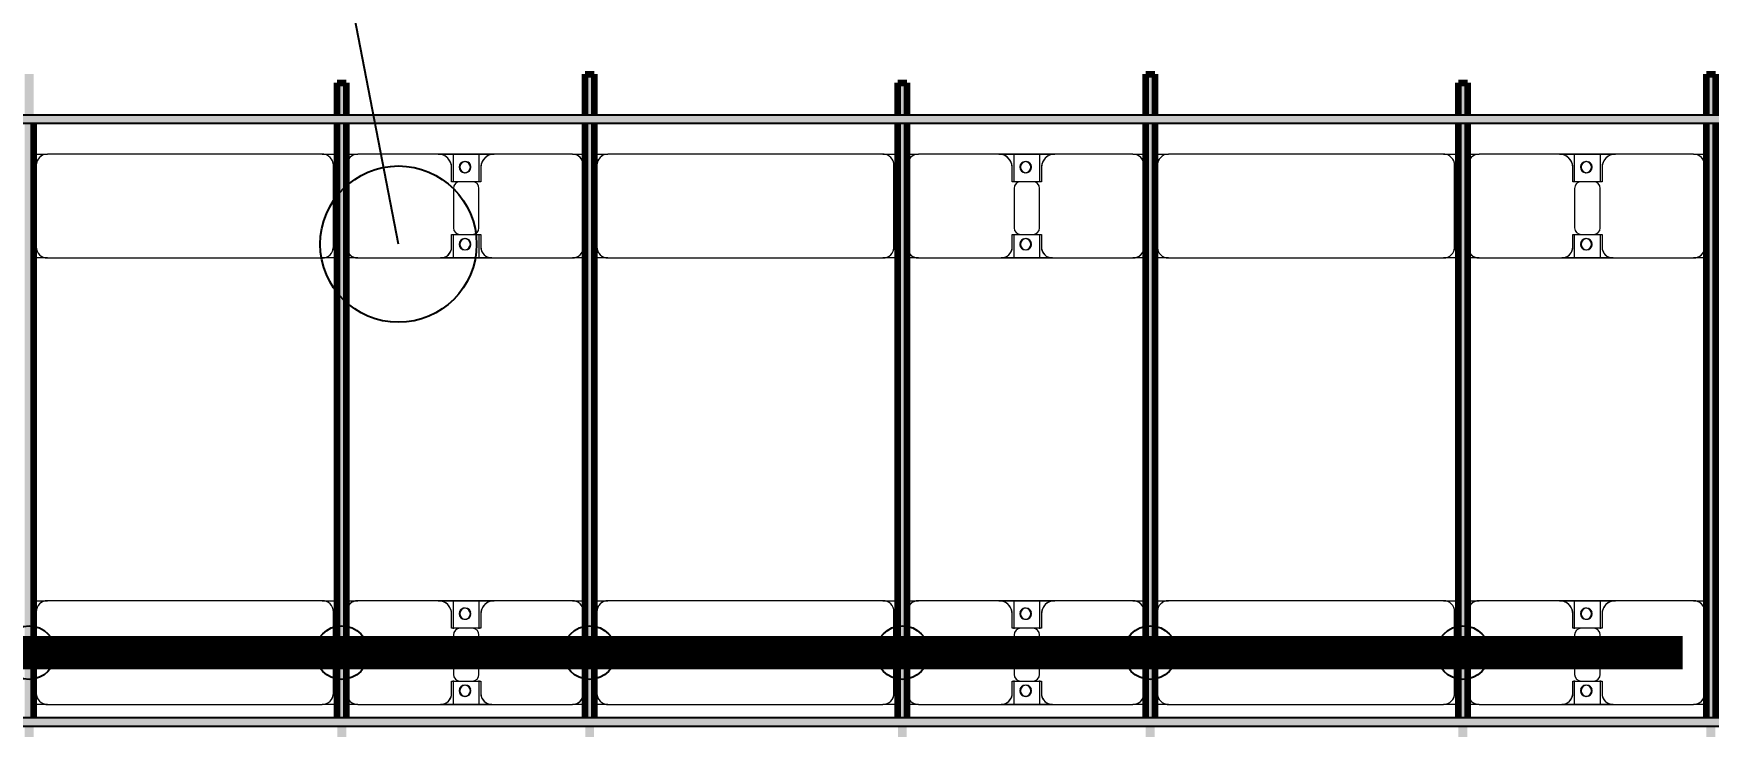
# Model space of a CAD drawing. Header units: millimetres. Extents: x -268744 to 115753, y -96240 to -10461.
# Drawn here: x -217064 to -209565, y -22647 to -19543 of the extents above; entities that cross this region are included whole.
import ezdxf

# ---------------------------------------------------------------- set-up
doc = ezdxf.new("R2010")
doc.units = ezdxf.units.MM
for name, color, linetype, lineweight in [('A-ANNO-DIMS', 211, 'Continuous', 9), ('A-ANNO-DIMS-900', 211, 'Continuous', 9), ('A-GENM', 13, 'Continuous', 9), ('S-BEAM', 12, 'Continuous', 9)]:
    doc.layers.add(name, color=color, linetype=linetype, lineweight=lineweight)
for name, color, linetype in [('GC-BICH NEO', 6, 'Continuous'), ('GC-DAY NEO', 5, 'Continuous'), ('GC-HOP 40x60 GIA CUONG', 1, 'Continuous')]:
    doc.layers.add(name, color=color, linetype=linetype)
doc.styles.add('Trebuchet MS', font='trebuc.ttf', dxfattribs={"width": 0.8, "height": 2700})
doc.dimstyles.new('Arc_Length_-_3mm_Trebuchet_MS_3', dxfattribs={"dimscale": 304.8, "dimtxt": 2783.567448, "dimasz": 2.952756, "dimexe": 4.429134, "dimexo": 4.429134, "dimgap": 0.885827, "dimtad": 1, "dimdec": 0, "dimrnd": 10, "dimzin": 0, "dimdsep": 46, "dimtxsty": 'Trebuchet MS', "dimblk1": 'OBLIQUE', "dimblk2": 'OBLIQUE', "dimsah": 1, "dimcen": 0.09, "dimdle": 2.952756, "dimazin": 0, "dimtfac": 1, "dimtdec": 4, "dimtix": 1, "dimtmove": 0, "dimatfit": 3, "dimfxl": 1, "dimtvp": 1, "dimtfill": 1, "dimtolj": 1, "dimtzin": 0, "dimarcsym": 2})

# ---------------------------------------------------------------- blocks, each defined once
blk = doc.blocks.new('Dai phao do pin - DẢI PHAO ĐỠ PIN-V27-KHUNG KẾT CẤU BÈ PIN 1')
at = {"layer": 'A-GENM', "color": 7}
for p, q in [((36967.6, 241.6), (37029.7, 241.6)), ((36967.6, 241.6), (37029.7, 241.6)), ((38260.3, 241.6), (37029.7, 241.6)), ((38260.3, 241.6), (38327.6, 241.6)), ((38260.3, 241.6), (38327.6, 241.6)), ((38367.6, 241.6), (38419.7, 241.6)), ((38367.6, 241.6), (38419.7, 241.6)), ((38779.7, 241.6), (38419.7, 241.6)), ((38779.7, 241.6), (38962.2, 241.6)), ((38962.2, 241.6), (38779.7, 241.6)), ((38847.8, 241.6), (39030.3, 241.6)), ((38847.8, 116.2), (38847.8, 241.6)), ((39030.3, 241.6), (38847.8, 241.6)), ((38962.2, 241.6), (38962.2, 116.2)), ((39380.3, 241.6), (39030.3, 241.6)), ((39380.3, 241.6), (39437.6, 241.6)), ((39380.3, 241.6), (39437.6, 241.6)), ((39477.6, 241.6), (39539.7, 241.6)), ((39477.6, 241.6), (39539.7, 241.6)), ((40770.3, 241.6), (39539.7, 241.6)), ((40770.3, 241.6), (40837.6, 241.6)), ((40770.3, 241.6), (40837.6, 241.6)), ((40877.6, 241.6), (40929.7, 241.6)), ((40877.6, 241.6), (40929.7, 241.6)), ((41289.7, 241.6), (40929.7, 241.6)), ((41289.7, 241.6), (41472.2, 241.6)), ((41472.2, 241.6), (41289.7, 241.6)), ((41357.8, 241.6), (41540.3, 241.6)), ((41357.8, 116.2), (41357.8, 241.6)), ((41540.3, 241.6), (41357.8, 241.6)), ((41472.2, 241.6), (41472.2, 116.2)), ((41890.3, 241.6), (41540.3, 241.6)), ((41890.3, 241.6), (41947.6, 241.6)), ((41890.3, 241.6), (41947.6, 241.6)), ((41987.6, 241.6), (42049.7, 241.6)), ((41987.6, 241.6), (42049.7, 241.6)), ((43280.3, 241.6), (42049.7, 241.6)), ((43280.3, 241.6), (43347.6, 241.6)), ((43280.3, 241.6), (43347.6, 241.6)), ((43387.6, 241.6), (43439.7, 241.6)), ((43387.6, 241.6), (43439.7, 241.6)), ((43799.7, 241.6), (43439.7, 241.6)), ((43799.7, 241.6), (43982.2, 241.6)), ((43982.2, 241.6), (43799.7, 241.6)), ((43867.8, 241.6), (44050.3, 241.6)), ((43867.8, 116.2), (43867.8, 241.6)), ((44050.3, 241.6), (43867.8, 241.6)), ((43982.2, 241.6), (43982.2, 116.2)), ((44400.3, 241.6), (44050.3, 241.6)), ((44400.3, 241.6), (44457.6, 241.6)), ((44400.3, 241.6), (44457.6, 241.6)), ((36979.7, 191.6), (36979.7, -173.4)), ((38310.3, -173.4), (38310.3, 191.6)), ((38369.7, 191.6), (38369.7, -173.4)), ((38839.7, 118.2), (38839.7, 181.6)), ((38970.3, 181.6), (38970.3, 118.2)), ((39430.3, -173.4), (39430.3, 191.6)), ((39489.7, 191.6), (39489.7, -173.4)), ((40820.3, -173.4), (40820.3, 191.6)), ((40879.7, 191.6), (40879.7, -173.4)), ((41349.7, 118.2), (41349.7, 181.6)), ((41480.3, 181.6), (41480.3, 118.2)), ((41940.3, -173.4), (41940.3, 191.6)), ((41999.7, 191.6), (41999.7, -173.4)), ((43330.3, -173.4), (43330.3, 191.6)), ((43389.7, 191.6), (43389.7, -173.4)), ((43859.7, 118.2), (43859.7, 181.6)), ((43990.3, 181.6), (43990.3, 118.2)), ((44450.3, -173.4), (44450.3, 191.6)), ((38932.2, 118.2), (38839.7, 118.2)), ((38847.8, 88.2), (38847.8, -88.2)), ((38970.3, 118.2), (38877.8, 118.2)), ((38962.2, -88.2), (38962.2, 88.2)), ((41442.2, 118.2), (41349.7, 118.2)), ((41357.8, 88.2), (41357.8, -88.2)), ((41480.3, 118.2), (41387.8, 118.2)), ((41472.2, -88.2), (41472.2, 88.2)), ((43952.2, 118.2), (43859.7, 118.2)), ((43867.8, 88.2), (43867.8, -88.2)), ((43990.3, 118.2), (43897.8, 118.2)), ((43982.2, -88.2), (43982.2, 88.2)), ((38839.7, -173.4), (38839.7, -118.2)), ((38839.7, -118.2), (38932.2, -118.2)), ((38847.8, -223.4), (38847.8, -116.2)), ((38877.8, -118.2), (38970.3, -118.2)), ((38962.2, -116.2), (38962.2, -223.4)), ((38970.3, -118.2), (38970.3, -173.4)), ((41349.7, -173.4), (41349.7, -118.2)), ((41349.7, -118.2), (41442.2, -118.2)), ((41357.8, -223.4), (41357.8, -116.2)), ((41387.8, -118.2), (41480.3, -118.2)), ((41472.2, -116.2), (41472.2, -223.4)), ((41480.3, -118.2), (41480.3, -173.4)), ((43859.7, -173.4), (43859.7, -118.2)), ((43859.7, -118.2), (43952.2, -118.2)), ((43867.8, -223.4), (43867.8, -116.2)), ((43897.8, -118.2), (43990.3, -118.2)), ((43982.2, -116.2), (43982.2, -223.4)), ((43990.3, -118.2), (43990.3, -173.4)), ((37029.7, -223.4), (36967.6, -223.4)), ((37029.7, -223.4), (36967.6, -223.4)), ((37029.7, -223.4), (38260.3, -223.4)), ((38327.6, -223.4), (38260.3, -223.4)), ((38327.6, -223.4), (38260.3, -223.4)), ((38419.7, -223.4), (38367.6, -223.4)), ((38419.7, -223.4), (38367.6, -223.4)), ((38419.7, -223.4), (38789.7, -223.4)), ((38962.2, -223.4), (38789.7, -223.4)), ((38789.7, -223.4), (38962.2, -223.4)), ((39020.3, -223.4), (38847.8, -223.4)), ((38847.8, -223.4), (39020.3, -223.4)), ((39020.3, -223.4), (39380.3, -223.4)), ((39437.6, -223.4), (39380.3, -223.4)), ((39437.6, -223.4), (39380.3, -223.4)), ((39539.7, -223.4), (39477.6, -223.4)), ((39539.7, -223.4), (39477.6, -223.4)), ((39539.7, -223.4), (40770.3, -223.4)), ((40837.6, -223.4), (40770.3, -223.4)), ((40837.6, -223.4), (40770.3, -223.4)), ((40929.7, -223.4), (40877.6, -223.4)), ((40929.7, -223.4), (40877.6, -223.4)), ((40929.7, -223.4), (41299.7, -223.4)), ((41472.2, -223.4), (41299.7, -223.4)), ((41299.7, -223.4), (41472.2, -223.4)), ((41530.3, -223.4), (41357.8, -223.4)), ((41357.8, -223.4), (41530.3, -223.4)), ((41530.3, -223.4), (41890.3, -223.4)), ((41947.6, -223.4), (41890.3, -223.4)), ((41947.6, -223.4), (41890.3, -223.4)), ((42049.7, -223.4), (41987.6, -223.4)), ((42049.7, -223.4), (41987.6, -223.4)), ((42049.7, -223.4), (43280.3, -223.4)), ((43347.6, -223.4), (43280.3, -223.4)), ((43347.6, -223.4), (43280.3, -223.4)), ((43439.7, -223.4), (43387.6, -223.4)), ((43439.7, -223.4), (43387.6, -223.4)), ((43439.7, -223.4), (43809.7, -223.4)), ((43982.2, -223.4), (43809.7, -223.4)), ((43809.7, -223.4), (43982.2, -223.4)), ((44040.3, -223.4), (43867.8, -223.4)), ((43867.8, -223.4), (44040.3, -223.4)), ((44040.3, -223.4), (44400.3, -223.4)), ((44457.6, -223.4), (44400.3, -223.4)), ((44457.6, -223.4), (44400.3, -223.4))]:
    blk.add_line(p, q, dxfattribs=at)
for centre, radius, start, end in [((37029.7, 191.6), 50, 90, 180), ((37029.7, 191.6), 50, 105, 135), ((38260.3, 191.6), 50, 0, 90), ((38260.3, 191.6), 50, 60, 90), ((38419.7, 191.6), 50, 90, 180), ((38419.7, 191.6), 50, 105, 180), ((38779.7, 181.6), 60, 360, 90), ((38779.7, 181.6), 60, 360, 60), ((39030.3, 181.6), 60, 90, 180), ((39030.3, 181.6), 60, 120, 180), ((39380.3, 191.6), 50, 0, 90), ((39380.3, 191.6), 50, 0, 75), ((39539.7, 191.6), 50, 90, 180), ((39539.7, 191.6), 50, 105, 135), ((40770.3, 191.6), 50, 0, 90), ((40770.3, 191.6), 50, 60, 90), ((40929.7, 191.6), 50, 90, 180), ((40929.7, 191.6), 50, 105, 180), ((41289.7, 181.6), 60, 0, 90), ((41289.7, 181.6), 60, 0, 60), ((41540.3, 181.6), 60, 90, 180), ((41540.3, 181.6), 60, 120, 180), ((41890.3, 191.6), 50, 0, 90), ((41890.3, 191.6), 50, 0, 75), ((42049.7, 191.6), 50, 90, 180), ((42049.7, 191.6), 50, 105, 135), ((43280.3, 191.6), 50, 0, 90), ((43280.3, 191.6), 50, 60, 90), ((43439.7, 191.6), 50, 90, 180), ((43439.7, 191.6), 50, 105, 180), ((43799.7, 181.6), 60, 360, 90), ((43799.7, 181.6), 60, 360, 60), ((44050.3, 181.6), 60, 90, 180), ((44050.3, 181.6), 60, 120, 180), ((44400.3, 191.6), 50, 0, 90), ((44400.3, 191.6), 50, 0, 75), ((37029.7, 191.6), 50, 150, 180), ((38260.3, 191.6), 50, 15, 30), ((38898.6, 183.2), 25, 360, 180), ((38898.6, 183.2), 25, 180, 0), ((38898.6, 183.2), 25, 0, 165), ((38901.4, 183.2), 25, 360, 180), ((38901.4, 183.2), 25, 90, 180), ((38901.4, 183.2), 25, 180, 360), ((38901.4, 183.2), 25, 180, 300), ((38898.6, 183.2), 25, 210, 0), ((38901.4, 183.2), 25, 15, 75), ((38901.4, 183.2), 25, 330, 345), ((39539.7, 191.6), 50, 150, 180), ((40770.3, 191.6), 50, 15, 30), ((41408.6, 183.2), 25, 0, 180), ((41408.6, 183.2), 25, 180, 360), ((41408.6, 183.2), 25, 0, 165), ((41411.4, 183.2), 25, 360, 180), ((41411.4, 183.2), 25, 90, 180), ((41411.4, 183.2), 25, 180, 0), ((41411.4, 183.2), 25, 180, 300), ((41408.6, 183.2), 25, 210, 0), ((41411.4, 183.2), 25, 15, 75), ((41411.4, 183.2), 25, 330, 345), ((42049.7, 191.6), 50, 150, 180), ((43280.3, 191.6), 50, 15, 30), ((43918.6, 183.2), 25, 360, 180), ((43918.6, 183.2), 25, 180, 360), ((43918.6, 183.2), 25, 360, 165), ((43921.4, 183.2), 25, 360, 180), ((43921.4, 183.2), 25, 90, 180), ((43921.4, 183.2), 25, 180, 360), ((43921.4, 183.2), 25, 180, 300), ((43918.6, 183.2), 25, 210, 360), ((43921.4, 183.2), 25, 15, 75), ((43921.4, 183.2), 25, 330, 345), ((38877.8, 88.2), 30, 90, 180), ((38932.2, 88.2), 30, 0, 90), ((41387.8, 88.2), 30, 90, 180), ((41442.2, 88.2), 30, 0, 90), ((43897.8, 88.2), 30, 90, 180), ((43952.2, 88.2), 30, 0, 90), ((38877.8, -88.2), 30, 180, 270), ((38898.6, -161.8), 25, 0, 180), ((38898.6, -161.8), 25, 105, 165), ((38901.4, -161.8), 25, 360, 180), ((38901.4, -161.8), 25, 105, 180), ((38898.6, -161.8), 25, 0, 75), ((38901.4, -161.8), 25, 15, 75), ((38932.2, -88.2), 30, 270, 0), ((41387.8, -88.2), 30, 180, 270), ((41408.6, -161.8), 25, 360, 180), ((41408.6, -161.8), 25, 105, 165), ((41411.4, -161.8), 25, 360, 180), ((41411.4, -161.8), 25, 105, 180), ((41408.6, -161.8), 25, 360, 75), ((41411.4, -161.8), 25, 15, 75), ((41442.2, -88.2), 30, 270, 360), ((43897.8, -88.2), 30, 180, 270), ((43918.6, -161.8), 25, 0, 180), ((43918.6, -161.8), 25, 105, 165), ((43921.4, -161.8), 25, 0, 180), ((43921.4, -161.8), 25, 105, 180), ((43918.6, -161.8), 25, 0, 75), ((43921.4, -161.8), 25, 15, 75), ((43952.2, -88.2), 30, 270, 0), ((37029.7, -173.4), 50, 180, 270), ((37029.7, -173.4), 50, 180, 210), ((37029.7, -173.4), 50, 240, 270), ((38260.3, -173.4), 50, 270, 0), ((38260.3, -173.4), 50, 285, 300), ((38260.3, -173.4), 50, 330, 360), ((38419.7, -173.4), 50, 180, 270), ((38419.7, -173.4), 50, 180, 255), ((38789.7, -173.4), 50, 270, 360), ((38789.7, -173.4), 50, 285.29356, 360), ((38898.6, -161.8), 25, 180, 0), ((38898.6, -161.8), 25, 195, 0), ((38901.4, -161.8), 25, 180, 0), ((38901.4, -161.8), 25, 180, 270), ((38901.4, -161.8), 25, 285, 345), ((39020.3, -173.4), 50, 180, 270), ((39020.3, -173.4), 50, 180, 255), ((39380.3, -173.4), 50, 270, 0), ((39380.3, -173.4), 50, 285, 0), ((39539.7, -173.4), 50, 180, 270), ((39539.7, -173.4), 50, 180, 210), ((39539.7, -173.4), 50, 240, 270), ((40770.3, -173.4), 50, 270, 360), ((40770.3, -173.4), 50, 285, 300), ((40770.3, -173.4), 50, 330, 360), ((40929.7, -173.4), 50, 180, 270), ((40929.7, -173.4), 50, 180, 255), ((41299.7, -173.4), 50, 270, 0), ((41299.7, -173.4), 50, 285, 0), ((41408.6, -161.8), 25, 180, 360), ((41408.6, -161.8), 25, 195, 360), ((41411.4, -161.8), 25, 180, 360), ((41411.4, -161.8), 25, 180, 270), ((41411.4, -161.8), 25, 285, 345), ((41530.3, -173.4), 50, 180, 270), ((41530.3, -173.4), 50, 180, 255), ((41890.3, -173.4), 50, 270, 0), ((41890.3, -173.4), 50, 285, 0), ((42049.7, -173.4), 50, 180, 270), ((42049.7, -173.4), 50, 180, 210), ((42049.7, -173.4), 50, 240, 270), ((43280.3, -173.4), 50, 270, 0), ((43280.3, -173.4), 50, 285, 300), ((43280.3, -173.4), 50, 330, 360), ((43439.7, -173.4), 50, 180, 270), ((43439.7, -173.4), 50, 180, 255), ((43809.7, -173.4), 50, 270, 360), ((43809.7, -173.4), 50, 285, 0), ((43918.6, -161.8), 25, 180, 0), ((43918.6, -161.8), 25, 195, 0), ((43921.4, -161.8), 25, 180, 0), ((43921.4, -161.8), 25, 180, 270), ((43921.4, -161.8), 25, 285, 345), ((44040.3, -173.4), 50, 180, 270), ((44040.3, -173.4), 50, 180, 255), ((44400.3, -173.4), 50, 270, 360), ((44400.3, -173.4), 50, 285, 360)]:
    blk.add_arc(centre, radius, start, end, dxfattribs=at)
blk = doc.blocks.new('Dai phao do pin - DẢI PHAO ĐỠ PIN-V28-KHUNG KẾT CẤU BÈ PIN 1')
at = {"layer": 'A-GENM', "color": 7}
for p, q in [((36967.6, 241.6), (37029.7, 241.6)), ((36967.6, 241.6), (37029.7, 241.6)), ((38260.3, 241.6), (37029.7, 241.6)), ((38260.3, 241.6), (38327.6, 241.6)), ((38260.3, 241.6), (38327.6, 241.6)), ((38367.6, 241.6), (38419.7, 241.6)), ((38367.6, 241.6), (38419.7, 241.6)), ((38779.7, 241.6), (38419.7, 241.6)), ((38779.7, 241.6), (38962.2, 241.6)), ((38962.2, 241.6), (38779.7, 241.6)), ((38847.8, 241.6), (39030.3, 241.6)), ((38847.8, 116.2), (38847.8, 241.6)), ((39030.3, 241.6), (38847.8, 241.6)), ((38962.2, 241.6), (38962.2, 116.2)), ((39380.3, 241.6), (39030.3, 241.6)), ((39380.3, 241.6), (39437.6, 241.6)), ((39380.3, 241.6), (39437.6, 241.6)), ((39477.6, 241.6), (39539.7, 241.6)), ((39477.6, 241.6), (39539.7, 241.6)), ((40770.3, 241.6), (39539.7, 241.6)), ((40770.3, 241.6), (40837.6, 241.6)), ((40770.3, 241.6), (40837.6, 241.6)), ((40877.6, 241.6), (40929.7, 241.6)), ((40877.6, 241.6), (40929.7, 241.6)), ((41289.7, 241.6), (40929.7, 241.6)), ((41289.7, 241.6), (41472.2, 241.6)), ((41472.2, 241.6), (41289.7, 241.6)), ((41357.8, 241.6), (41540.3, 241.6)), ((41357.8, 116.2), (41357.8, 241.6)), ((41540.3, 241.6), (41357.8, 241.6)), ((41472.2, 241.6), (41472.2, 116.2)), ((41890.3, 241.6), (41540.3, 241.6)), ((41890.3, 241.6), (41947.6, 241.6)), ((41890.3, 241.6), (41947.6, 241.6)), ((41987.6, 241.6), (42049.7, 241.6)), ((41987.6, 241.6), (42049.7, 241.6)), ((43280.3, 241.6), (42049.7, 241.6)), ((43280.3, 241.6), (43347.6, 241.6)), ((43280.3, 241.6), (43347.6, 241.6)), ((43387.6, 241.6), (43439.7, 241.6)), ((43387.6, 241.6), (43439.7, 241.6)), ((43799.7, 241.6), (43439.7, 241.6)), ((43799.7, 241.6), (43982.2, 241.6)), ((43982.2, 241.6), (43799.7, 241.6)), ((43867.8, 241.6), (44050.3, 241.6)), ((43867.8, 116.2), (43867.8, 241.6)), ((44050.3, 241.6), (43867.8, 241.6)), ((43982.2, 241.6), (43982.2, 116.2)), ((44400.3, 241.6), (44050.3, 241.6)), ((44400.3, 241.6), (44457.6, 241.6)), ((44400.3, 241.6), (44457.6, 241.6)), ((36979.7, 191.6), (36979.7, -173.4)), ((38310.3, -173.4), (38310.3, 191.6)), ((38369.7, 191.6), (38369.7, -173.4)), ((38839.7, 118.2), (38839.7, 181.6)), ((38970.3, 181.6), (38970.3, 118.2)), ((39430.3, -173.4), (39430.3, 191.6)), ((39489.7, 191.6), (39489.7, -173.4)), ((40820.3, -173.4), (40820.3, 191.6)), ((40879.7, 191.6), (40879.7, -173.4)), ((41349.7, 118.2), (41349.7, 181.6)), ((41480.3, 181.6), (41480.3, 118.2)), ((41940.3, -173.4), (41940.3, 191.6)), ((41999.7, 191.6), (41999.7, -173.4)), ((43330.3, -173.4), (43330.3, 191.6)), ((43389.7, 191.6), (43389.7, -173.4)), ((43859.7, 118.2), (43859.7, 181.6)), ((43990.3, 181.6), (43990.3, 118.2)), ((44450.3, -173.4), (44450.3, 191.6)), ((38932.2, 118.2), (38839.7, 118.2)), ((38847.8, 88.2), (38847.8, -88.2)), ((38970.3, 118.2), (38877.8, 118.2)), ((38962.2, -88.2), (38962.2, 88.2)), ((41442.2, 118.2), (41349.7, 118.2)), ((41357.8, 88.2), (41357.8, -88.2)), ((41480.3, 118.2), (41387.8, 118.2)), ((41472.2, -88.2), (41472.2, 88.2)), ((43952.2, 118.2), (43859.7, 118.2)), ((43867.8, 88.2), (43867.8, -88.2)), ((43990.3, 118.2), (43897.8, 118.2)), ((43982.2, -88.2), (43982.2, 88.2)), ((38839.7, -173.4), (38839.7, -118.2)), ((38839.7, -118.2), (38932.2, -118.2)), ((38847.8, -223.4), (38847.8, -116.2)), ((38877.8, -118.2), (38970.3, -118.2)), ((38962.2, -116.2), (38962.2, -223.4)), ((38970.3, -118.2), (38970.3, -173.4)), ((41349.7, -173.4), (41349.7, -118.2)), ((41349.7, -118.2), (41442.2, -118.2)), ((41357.8, -223.4), (41357.8, -116.2)), ((41387.8, -118.2), (41480.3, -118.2)), ((41472.2, -116.2), (41472.2, -223.4)), ((41480.3, -118.2), (41480.3, -173.4)), ((43859.7, -173.4), (43859.7, -118.2)), ((43859.7, -118.2), (43952.2, -118.2)), ((43867.8, -223.4), (43867.8, -116.2)), ((43897.8, -118.2), (43990.3, -118.2)), ((43982.2, -116.2), (43982.2, -223.4)), ((43990.3, -118.2), (43990.3, -173.4)), ((37029.7, -223.4), (36967.6, -223.4)), ((37029.7, -223.4), (36967.6, -223.4)), ((37029.7, -223.4), (38260.3, -223.4)), ((38327.6, -223.4), (38260.3, -223.4)), ((38327.6, -223.4), (38260.3, -223.4)), ((38419.7, -223.4), (38367.6, -223.4)), ((38419.7, -223.4), (38367.6, -223.4)), ((38419.7, -223.4), (38789.7, -223.4)), ((38962.2, -223.4), (38789.7, -223.4)), ((38789.7, -223.4), (38962.2, -223.4)), ((39020.3, -223.4), (38847.8, -223.4)), ((38847.8, -223.4), (39020.3, -223.4)), ((39020.3, -223.4), (39380.3, -223.4)), ((39437.6, -223.4), (39380.3, -223.4)), ((39437.6, -223.4), (39380.3, -223.4)), ((39539.7, -223.4), (39477.6, -223.4)), ((39539.7, -223.4), (39477.6, -223.4)), ((39539.7, -223.4), (40770.3, -223.4)), ((40837.6, -223.4), (40770.3, -223.4)), ((40837.6, -223.4), (40770.3, -223.4)), ((40929.7, -223.4), (40877.6, -223.4)), ((40929.7, -223.4), (40877.6, -223.4)), ((40929.7, -223.4), (41299.7, -223.4)), ((41472.2, -223.4), (41299.7, -223.4)), ((41299.7, -223.4), (41472.2, -223.4)), ((41530.3, -223.4), (41357.8, -223.4)), ((41357.8, -223.4), (41530.3, -223.4)), ((41530.3, -223.4), (41890.3, -223.4)), ((41947.6, -223.4), (41890.3, -223.4)), ((41947.6, -223.4), (41890.3, -223.4)), ((42049.7, -223.4), (41987.6, -223.4)), ((42049.7, -223.4), (41987.6, -223.4)), ((42049.7, -223.4), (43280.3, -223.4)), ((43347.6, -223.4), (43280.3, -223.4)), ((43347.6, -223.4), (43280.3, -223.4)), ((43439.7, -223.4), (43387.6, -223.4)), ((43439.7, -223.4), (43387.6, -223.4)), ((43439.7, -223.4), (43809.7, -223.4)), ((43982.2, -223.4), (43809.7, -223.4)), ((43809.7, -223.4), (43982.2, -223.4)), ((44040.3, -223.4), (43867.8, -223.4)), ((43867.8, -223.4), (44040.3, -223.4)), ((44040.3, -223.4), (44400.3, -223.4)), ((44457.6, -223.4), (44400.3, -223.4)), ((44457.6, -223.4), (44400.3, -223.4))]:
    blk.add_line(p, q, dxfattribs=at)
for centre, radius, start, end in [((37029.7, 191.6), 50, 90, 180), ((37029.7, 191.6), 50, 105, 135), ((38260.3, 191.6), 50, 0, 90), ((38260.3, 191.6), 50, 60, 90), ((38419.7, 191.6), 50, 90, 180), ((38419.7, 191.6), 50, 105, 180), ((38779.7, 181.6), 60, 360, 90), ((38779.7, 181.6), 60, 360, 60), ((39030.3, 181.6), 60, 90, 180), ((39030.3, 181.6), 60, 120, 180), ((39380.3, 191.6), 50, 0, 90), ((39380.3, 191.6), 50, 0, 75), ((39539.7, 191.6), 50, 90, 180), ((39539.7, 191.6), 50, 105, 135), ((40770.3, 191.6), 50, 0, 90), ((40770.3, 191.6), 50, 60, 90), ((40929.7, 191.6), 50, 90, 180), ((40929.7, 191.6), 50, 105, 180), ((41289.7, 181.6), 60, 0, 90), ((41289.7, 181.6), 60, 0, 60), ((41540.3, 181.6), 60, 90, 180), ((41540.3, 181.6), 60, 120, 180), ((41890.3, 191.6), 50, 0, 90), ((41890.3, 191.6), 50, 0, 75), ((42049.7, 191.6), 50, 90, 180), ((42049.7, 191.6), 50, 105, 135), ((43280.3, 191.6), 50, 0, 90), ((43280.3, 191.6), 50, 60, 90), ((43439.7, 191.6), 50, 90, 180), ((43439.7, 191.6), 50, 105, 180), ((43799.7, 181.6), 60, 360, 90), ((43799.7, 181.6), 60, 360, 60), ((44050.3, 181.6), 60, 90, 180), ((44050.3, 181.6), 60, 120, 180), ((44400.3, 191.6), 50, 0, 90), ((44400.3, 191.6), 50, 0, 75), ((37029.7, 191.6), 50, 150, 180), ((38260.3, 191.6), 50, 15, 30), ((38898.6, 183.2), 25, 360, 180), ((38898.6, 183.2), 25, 180, 0), ((38898.6, 183.2), 25, 0, 165), ((38901.4, 183.2), 25, 360, 180), ((38901.4, 183.2), 25, 90, 180), ((38901.4, 183.2), 25, 180, 360), ((38901.4, 183.2), 25, 180, 300), ((38898.6, 183.2), 25, 210, 0), ((38901.4, 183.2), 25, 15, 75), ((38901.4, 183.2), 25, 330, 345), ((39539.7, 191.6), 50, 150, 180), ((40770.3, 191.6), 50, 15, 30), ((41408.6, 183.2), 25, 0, 180), ((41408.6, 183.2), 25, 180, 360), ((41408.6, 183.2), 25, 0, 165), ((41411.4, 183.2), 25, 360, 180), ((41411.4, 183.2), 25, 90, 180), ((41411.4, 183.2), 25, 180, 0), ((41411.4, 183.2), 25, 180, 300), ((41408.6, 183.2), 25, 210, 0), ((41411.4, 183.2), 25, 15, 75), ((41411.4, 183.2), 25, 330, 345), ((42049.7, 191.6), 50, 150, 180), ((43280.3, 191.6), 50, 15, 30), ((43918.6, 183.2), 25, 360, 180), ((43918.6, 183.2), 25, 180, 360), ((43918.6, 183.2), 25, 360, 165), ((43921.4, 183.2), 25, 360, 180), ((43921.4, 183.2), 25, 90, 180), ((43921.4, 183.2), 25, 180, 360), ((43921.4, 183.2), 25, 180, 300), ((43918.6, 183.2), 25, 210, 360), ((43921.4, 183.2), 25, 15, 75), ((43921.4, 183.2), 25, 330, 345), ((38877.8, 88.2), 30, 90, 180), ((38932.2, 88.2), 30, 0, 90), ((41387.8, 88.2), 30, 90, 180), ((41442.2, 88.2), 30, 0, 90), ((43897.8, 88.2), 30, 90, 180), ((43952.2, 88.2), 30, 0, 90), ((38877.8, -88.2), 30, 180, 270), ((38898.6, -161.8), 25, 0, 180), ((38898.6, -161.8), 25, 105, 165), ((38901.4, -161.8), 25, 360, 180), ((38901.4, -161.8), 25, 105, 180), ((38898.6, -161.8), 25, 0, 75), ((38901.4, -161.8), 25, 15, 75), ((38932.2, -88.2), 30, 270, 0), ((41387.8, -88.2), 30, 180, 270), ((41408.6, -161.8), 25, 360, 180), ((41408.6, -161.8), 25, 105, 165), ((41411.4, -161.8), 25, 360, 180), ((41411.4, -161.8), 25, 105, 180), ((41408.6, -161.8), 25, 360, 75), ((41411.4, -161.8), 25, 15, 75), ((41442.2, -88.2), 30, 270, 360), ((43897.8, -88.2), 30, 180, 270), ((43918.6, -161.8), 25, 0, 180), ((43918.6, -161.8), 25, 105, 165), ((43921.4, -161.8), 25, 0, 180), ((43921.4, -161.8), 25, 105, 180), ((43918.6, -161.8), 25, 0, 75), ((43921.4, -161.8), 25, 15, 75), ((43952.2, -88.2), 30, 270, 0), ((37029.7, -173.4), 50, 180, 270), ((37029.7, -173.4), 50, 180, 210), ((37029.7, -173.4), 50, 240, 270), ((38260.3, -173.4), 50, 270, 0), ((38260.3, -173.4), 50, 285, 300), ((38260.3, -173.4), 50, 330, 360), ((38419.7, -173.4), 50, 180, 270), ((38419.7, -173.4), 50, 180, 255), ((38789.7, -173.4), 50, 270, 360), ((38789.7, -173.4), 50, 285.29356, 360), ((38898.6, -161.8), 25, 180, 0), ((38898.6, -161.8), 25, 195, 0), ((38901.4, -161.8), 25, 180, 0), ((38901.4, -161.8), 25, 180, 270), ((38901.4, -161.8), 25, 285, 345), ((39020.3, -173.4), 50, 180, 270), ((39020.3, -173.4), 50, 180, 255), ((39380.3, -173.4), 50, 270, 0), ((39380.3, -173.4), 50, 285, 0), ((39539.7, -173.4), 50, 180, 270), ((39539.7, -173.4), 50, 180, 210), ((39539.7, -173.4), 50, 240, 270), ((40770.3, -173.4), 50, 270, 360), ((40770.3, -173.4), 50, 285, 300), ((40770.3, -173.4), 50, 330, 360), ((40929.7, -173.4), 50, 180, 270), ((40929.7, -173.4), 50, 180, 255), ((41299.7, -173.4), 50, 270, 0), ((41299.7, -173.4), 50, 285, 0), ((41408.6, -161.8), 25, 180, 360), ((41408.6, -161.8), 25, 195, 360), ((41411.4, -161.8), 25, 180, 360), ((41411.4, -161.8), 25, 180, 270), ((41411.4, -161.8), 25, 285, 345), ((41530.3, -173.4), 50, 180, 270), ((41530.3, -173.4), 50, 180, 255), ((41890.3, -173.4), 50, 270, 0), ((41890.3, -173.4), 50, 285, 0), ((42049.7, -173.4), 50, 180, 270), ((42049.7, -173.4), 50, 180, 210), ((42049.7, -173.4), 50, 240, 270), ((43280.3, -173.4), 50, 270, 0), ((43280.3, -173.4), 50, 285, 300), ((43280.3, -173.4), 50, 330, 360), ((43439.7, -173.4), 50, 180, 270), ((43439.7, -173.4), 50, 180, 255), ((43809.7, -173.4), 50, 270, 360), ((43809.7, -173.4), 50, 285, 0), ((43918.6, -161.8), 25, 180, 0), ((43918.6, -161.8), 25, 195, 0), ((43921.4, -161.8), 25, 180, 0), ((43921.4, -161.8), 25, 180, 270), ((43921.4, -161.8), 25, 285, 345), ((44040.3, -173.4), 50, 180, 270), ((44040.3, -173.4), 50, 180, 255), ((44400.3, -173.4), 50, 270, 360), ((44400.3, -173.4), 50, 285, 360)]:
    blk.add_arc(centre, radius, start, end, dxfattribs=at)
blk = doc.blocks.new('Dầm C52 - Dầm C52-V1-KHUNG KẾT CẤU BÈ PIN 1')
at = {"layer": 'S-BEAM', "lineweight": 140}
h = blk.add_hatch(color=1, dxfattribs=at)
h.paths.add_polyline_path([(-25480.9, 20), (-25480.9, -20), (-25440.9, -20), (-25445.2, 20)])
h.paths.add_polyline_path([(-25400.9, -20), (-19440.9, -20), (-19443, 20), (-25400.9, 20)])
h.paths.add_polyline_path([(-19400.9, 20), (-19400.9, -20), (-13440.9, -20), (-13440.9, 20), (-18981.3, 20)])
h.paths.add_polyline_path([(-13400.9, -20), (-7440.9, -20), (-7440.9, 20), (-13400.9, 20)])
h.paths.add_polyline_path([(-7400.9, 20), (-7400.9, -20), (-1440.9, -20), (-1440.9, 20), (-6977, 20)])
h.paths.add_polyline_path([(-1400.9, -20), (4559.1, -20), (4559.1, 20), (-1400.9, 20)])
h.paths.add_polyline_path([(4599.1, 20), (4599.1, -20), (10559.1, -20), (10559.1, 20), (5027.2, 20)])
h.paths.add_polyline_path([(10599.1, -20), (16559.1, -20), (16559.1, 20), (10599.1, 20)])
h.paths.add_polyline_path([(16599.1, 20), (16599.1, -20), (22559.1, -20), (22559.1, 20), (17031.5, 20)])
h.paths.add_polyline_path([(22599.1, -20), (25259.1, -20), (25259.1, 20), (22599.1, 20)])
h.paths.add_polyline_path([(25299.1, -20), (25480.9, -20), (25480.9, 20), (25299.1, 20)])
at = {"layer": 'S-BEAM', "color": 1, "lineweight": 140}
blk.add_line((25259.1, -20), (22599.1, -20), dxfattribs=at)
blk = doc.blocks.new('Dầm C52 - Dầm C52-102503-KHUNG KẾT CẤU BÈ PIN 1')
at = {"layer": 'S-BEAM', "lineweight": 140}
h = blk.add_hatch(color=1, dxfattribs=at)
h.paths.add_polyline_path([(-25480.9, 20), (-25480.9, -20), (-25440.9, -20), (-25440.9, 20)])
h.paths.add_polyline_path([(-25400.9, 20), (-25400.9, -20), (-19440.9, -20), (-19443, 20), (-24983.5, 20)])
h.paths.add_polyline_path([(-19400.9, 20), (-19400.9, -20), (-13440.9, -20), (-13440.9, 20), (-17596.2, 20)])
h.paths.add_polyline_path([(-13400.9, -20), (-7440.9, -20), (-7440.9, 20), (-13400.9, 20)])
h.paths.add_polyline_path([(-7400.9, -20), (-1440.9, -20), (-1440.9, 20), (-7400.9, 20)])
h.paths.add_polyline_path([(-1400.9, -20), (4559.1, -20), (4559.1, 20), (-1400.9, 20)])
h.paths.add_polyline_path([(4599.1, -20), (10559.1, -20), (10559.1, 20), (4599.1, 20)])
h.paths.add_polyline_path([(10599.1, 20), (10599.1, -20), (16559.1, -20), (16559.1, 20), (11952.8, 20)])
h.paths.add_polyline_path([(16599.1, -20), (22559.1, -20), (22559.1, 20), (16599.1, 20)])
h.paths.add_polyline_path([(22599.1, -20), (25259.1, -20), (25259.1, 20), (22599.1, 20)])
h.paths.add_polyline_path([(25299.1, -20), (25441.8, -20), (25441.8, 20), (25299.1, 20)])
at = {"layer": 'S-BEAM', "color": 1, "lineweight": 140}
for p, q in [((22599.1, 20), (25259.1, 20)), ((25299.1, 20), (25441.8, 20)), ((25441.8, 20), (25441.8, -20)), ((25259.1, -20), (22599.1, -20)), ((25441.8, -20), (25299.1, -20))]:
    blk.add_line(p, q, dxfattribs=at)
blk = doc.blocks.new('Dầm C52 - Dầm C52-V2-KHUNG KẾT CẤU BÈ PIN 1')
at = {"layer": 'S-BEAM', "lineweight": 140}
h = blk.add_hatch(color=1, dxfattribs=at)
h.paths.add_polyline_path([(-25480.9, 20), (-25480.9, -20), (-25440.9, -20), (-25440.9, 20)])
h.paths.add_polyline_path([(-25400.9, 20), (-25400.9, -20), (-19440.9, -20), (-19443, 20), (-24983.5, 20)])
h.paths.add_polyline_path([(-19400.9, 20), (-19400.9, -20), (-13440.9, -20), (-13440.9, 20), (-18519.6, 20)])
h.paths.add_polyline_path([(-13400.9, -20), (-7440.9, -20), (-7440.9, 20), (-13400.9, 20)])
h.paths.add_polyline_path([(-7400.9, 20), (-7400.9, -20), (-1440.9, -20), (-1440.9, 20), (-6515.3, 20)])
h.paths.add_polyline_path([(-1400.9, 20), (-1400.9, -20), (4559.1, -20), (4559.1, 20), (-974.9, 20)])
h.paths.add_polyline_path([(4599.1, -20), (10559.1, -20), (10559.1, 20), (4599.1, 20)])
h.paths.add_polyline_path([(10599.1, -20), (16559.1, -20), (16559.1, 20), (10599.1, 20)])
h.paths.add_polyline_path([(16599.1, 20), (16599.1, -20), (22559.1, -20), (22559.1, 20), (17493.2, 20)])
h.paths.add_polyline_path([(22599.1, 20), (22599.1, -20), (25259.1, -20), (25259.1, 20), (23033.7, 20)])
h.paths.add_polyline_path([(25299.1, -20), (25480.9, -20), (25480.9, 20), (25299.1, 20)])
at = {"layer": 'S-BEAM', "color": 1, "lineweight": 140}
for p, q in [((22599.1, 20), (25259.1, 20)), ((25299.1, 20), (25480.9, 20)), ((25480.9, 20), (25480.9, -20)), ((25259.1, -20), (22599.1, -20)), ((25480.9, -20), (25299.1, -20))]:
    blk.add_line(p, q, dxfattribs=at)
blk = doc.blocks.new('Dầm C52 - Hộp 40x60-104813-KHUNG KẾT CẤU BÈ PIN 1')
at = {"layer": 'S-BEAM', "lineweight": 25}
blk.add_hatch(color=4, dxfattribs=at).paths.add_polyline_path([(-145811, -20), (145811, -20), (145811, 20), (-145811, 20)])
at = {"layer": 'S-BEAM', "color": 4, "lineweight": 25}
for p, q in [((-145811, 20), (145811, 20)), ((145811, -20), (-145811, -20))]:
    blk.add_line(p, q, dxfattribs=at)
blk = doc.blocks.new('Dầm C52 - Hộp 40x60-V24-KHUNG KẾT CẤU BÈ PIN 1')
at = {"layer": 'S-BEAM', "lineweight": 25}
blk.add_hatch(color=4, dxfattribs=at).paths.add_polyline_path([(-145811, -20), (145811, -20), (145811, 20), (-145811, 20)])
at = {"layer": 'S-BEAM', "color": 4, "lineweight": 25}
for p, q in [((-145811, 20), (145811, 20)), ((145811, -20), (-145811, -20))]:
    blk.add_line(p, q, dxfattribs=at)
blk = doc.blocks.new('be pin 1_rvt-1-KHUNG KẾT CẤU BÈ PIN 1')
at = {"layer": 'A-GENM', "lineweight": 9}
for name, p in [('Dai phao do pin - DẢI PHAO ĐỠ PIN-V28-KHUNG KẾT CẤU BÈ PIN 1', (-254031.8, -20324.7)), ('Dai phao do pin - DẢI PHAO ĐỠ PIN-V27-KHUNG KẾT CẤU BÈ PIN 1', (-254031.8, -22324.7))]:
    blk.add_blockref(name, p, dxfattribs=at)
at = {"layer": 'S-BEAM', "lineweight": 9, "rotation": 90.00000000032618}
for name, p in [('Dầm C52 - Dầm C52-V1-KHUNG KẾT CẤU BÈ PIN 1', (-217084.1, -45205.6)), ('Dầm C52 - Dầm C52-102503-KHUNG KẾT CẤU BÈ PIN 1', (-215684.1, -45205.6)), ('Dầm C52 - Dầm C52-V2-KHUNG KẾT CẤU BÈ PIN 1', (-214574.1, -45205.6)), ('Dầm C52 - Dầm C52-102503-KHUNG KẾT CẤU BÈ PIN 1', (-213174.1, -45205.6)), ('Dầm C52 - Dầm C52-V2-KHUNG KẾT CẤU BÈ PIN 1', (-212064.1, -45205.6)), ('Dầm C52 - Dầm C52-102503-KHUNG KẾT CẤU BÈ PIN 1', (-210664.1, -45205.6)), ('Dầm C52 - Dầm C52-V2-KHUNG KẾT CẤU BÈ PIN 1', (-209554.1, -45205.6))]:
    blk.add_blockref(name, p, dxfattribs=at)
at = {"layer": 'S-BEAM', "lineweight": 9}
for name, p in [('Dầm C52 - Hộp 40x60-V24-KHUNG KẾT CẤU BÈ PIN 1', (-110896.7, -19926.5)), ('Dầm C52 - Hộp 40x60-104813-KHUNG KẾT CẤU BÈ PIN 1', (-110896.7, -22626.5))]:
    blk.add_blockref(name, p, dxfattribs=at)
blk = doc.blocks.new('DIMBLOCK2-KHUNG KẾT CẤU BÈ PIN 1')
at = {"layer": 'A-ANNO-DIMS-900', "transparency": 16777216}
for p, q in [((-255984, -14861.3), (-255984, -13511.3)), ((-183734, -14861.3), (-183734, -13511.3)), ((-256884, -14861.3), (-183734, -14861.3)), ((-255984, -14861.3), (-255984, -18733.1)), ((-183734, -14861.3), (-183734, -18738.1))]:
    blk.add_line(p, q, dxfattribs=at)
at = {"layer": 'A-ANNO-DIMS-900', "lineweight": 70, "transparency": 16777216}
for p, q in [((-255984, -14861.3), (-255534, -14411.3)), ((-183734, -14861.3), (-183284, -14411.3)), ((-255984, -14861.3), (-256434, -15311.3)), ((-183734, -14861.3), (-184184, -15311.3))]:
    blk.add_line(p, q, dxfattribs=at)
at = {"layer": 'A-ANNO-DIMS-900', "color": 0, "transparency": 16777216, "insert": (-223397.4, -11136.4), "char_height": 2700, "width": 8492.24, "attachment_point": 1, "line_spacing_factor": 1.048425, "style": 'Trebuchet MS', "bg_fill": 3, "box_fill_scale": 1.25, "bg_fill_color": 256, "bg_fill_true_color": 13158600, "bg_fill_transparency": 0}
blk.add_mtext('72250', dxfattribs=at)
blk = doc.blocks.new('_Oblique')
at = {"color": 0, "linetype": 'ByBlock', "lineweight": -2}
blk.add_line((-0.5, -0.5), (0.5, 0.5), dxfattribs=at)

msp = doc.modelspace()

# ---------------------------------------------------------------- linework, layer by layer
at = {"layer": 'GC-BICH NEO'}
msp.add_circle((-215430.3, -20486.3), 350, dxfattribs=at)
at = {"layer": 'GC-HOP 40x60 GIA CUONG', "const_width": 150}
msp.add_lwpolyline([(-224223.8, -22315.6), (-209680.3, -22315.6)], dxfattribs=at)
at = {"layer": 'GC-HOP 40x60 GIA CUONG'}
for centre in [(-217084.1, -22315.6), (-215684.1, -22315.6), (-214574.1, -22315.6), (-213174.1, -22315.6), (-212064.1, -22315.6), (-210664.1, -22315.6)]:
    msp.add_circle(centre, 120, dxfattribs=at)

# ---------------------------------------------------------------- block references
at = {"lineweight": 5}
msp.add_blockref('be pin 1_rvt-1-KHUNG KẾT CẤU BÈ PIN 1', (0, 0), dxfattribs=at)

# ---------------------------------------------------------------- next in the draw order: dimensions: what is measured, and where the dimension line sits
at = {"layer": 'A-ANNO-DIMS'}
dim = msp.add_linear_dim(base=(-183734, -14861.3), p1=(-255984, -20083.1), p2=(-183734, -20088.1), angle=0, dimstyle='Arc_Length_-_3mm_Trebuchet_MS_3', override={"dimpost": '<>', "dimfxl": 72250.000173}, dxfattribs=at)
dim.commit()
dim.dimension.update_dxf_attribs({"geometry": 'DIMBLOCK2-KHUNG KẾT CẤU BÈ PIN 1', "text_midpoint": (-219859, -13217.6)})

# ---------------------------------------------------------------- next in the draw order: linework, layer by layer
at = {"layer": 'GC-DAY NEO'}
msp.add_line((-215430.3, -20486.3), (-216949.4, -12631.8), dxfattribs=at)

doc.saveas('drawing.dxf')
